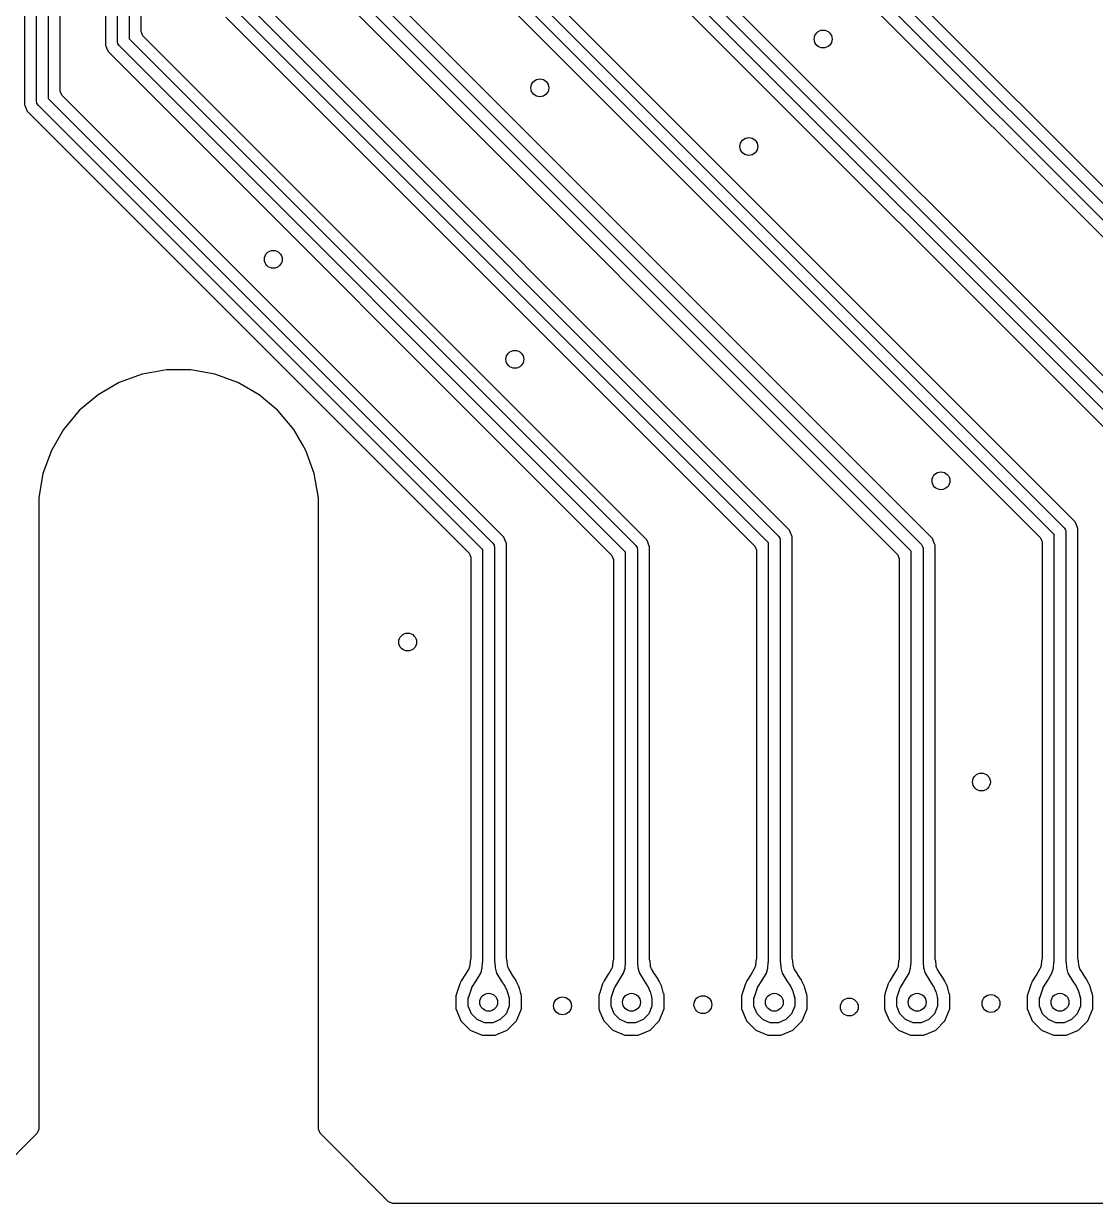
# Model space of a CAD drawing. Extents: x 114.9 to 199.6, y -137.1 to -76.7.
# Drawn here: x 164.53 to 173.54, y -137.15 to -127.24 of the extents above; entities that cross this region are included whole.
import ezdxf

# ---------------------------------------------------------------- set-up
doc = ezdxf.new("R2010")
doc.units = 0
doc.layers.add('BLACK', color=7, linetype='CONTINUOUS')

msp = doc.modelspace()

# ---------------------------------------------------------------- linework, layer by layer
at = {"layer": 'BLACK', "linetype": 'CONTINUOUS'}
for p, q in [((164.5395, -98.573777), (164.5395, -127.919936)), ((164.64, -127.89), (164.64, -98.6)), ((164.74, -98.62071), (164.74, -127.86929)), ((164.8405, -127.807364), (164.8405, -99.870064)), ((165.2195, -99.873993), (165.2195, -127.419936)), ((165.32, -127.39), (165.32, -99.9)), ((165.42, -99.92071), (165.42, -127.36929)), ((165.5205, -127.307364), (165.5205, -100.650064)), ((170.27, -125.419289), (175.675356, -130.824645)), ((175.767586, -130.774746), (170.384852, -125.392012)), ((170.092413, -125.525254), (175.475148, -130.907987)), ((175.59, -130.88071), (170.184645, -125.475355)), ((169.08, -125.819289), (174.475355, -131.214644)), ((174.567587, -131.164748), (169.194852, -125.792012)), ((168.902413, -125.925254), (174.275148, -131.297987)), ((174.39, -131.27071), (168.994645, -125.875355)), ((168.13, -126.32929), (173.275355, -131.474645)), ((173.367588, -131.424748), (168.244852, -126.302012)), ((167.952414, -126.435255), (173.075148, -131.557988)), ((173.19, -131.53071), (168.044645, -126.385355)), ((172.167588, -131.564748), (167.424852, -126.822012)), ((171.99, -131.67071), (167.224645, -126.905355)), ((167.31, -126.84929), (172.075355, -131.614645)), ((167.132414, -126.955254), (171.875148, -131.697988)), ((170.79, -131.60071), (166.324645, -127.135355)), ((166.41, -127.079289), (170.875356, -131.544645)), ((170.967588, -131.494749), (166.524852, -127.052012)), ((166.232414, -127.185254), (170.675148, -131.627987)), ((165.534852, -127.342012), (165.5205, -127.307364)), ((165.2195, -127.419936), (165.22899, -127.442848)), ((165.323806, -127.409134), (165.32, -127.39)), ((165.334645, -127.425355), (165.323806, -127.409134)), ((169.59, -131.68071), (165.334645, -127.425355)), ((165.42, -127.36929), (169.675355, -131.624645)), ((169.767588, -131.574748), (165.534852, -127.342012)), ((165.22899, -127.442848), (165.242412, -127.475252)), ((165.242412, -127.475252), (165.242413, -127.475254)), ((165.242413, -127.475254), (169.475148, -131.707988)), ((164.854852, -127.842012), (164.8405, -127.807364)), ((164.5395, -127.919936), (164.54899, -127.942848)), ((164.643806, -127.909134), (164.64, -127.89)), ((164.654645, -127.925355), (164.643806, -127.909134)), ((168.39, -131.66071), (164.654645, -127.925355)), ((164.74, -127.86929), (168.475355, -131.604645)), ((168.567588, -131.554748), (164.854852, -127.842012)), ((164.54899, -127.942848), (164.562412, -127.975252)), ((164.562412, -127.975252), (164.562413, -127.975254)), ((164.562413, -127.975254), (168.275148, -131.687988)), ((165.529591, -130.185218), (165.336316, -130.255565)), ((165.529595, -130.185217), (165.529591, -130.185218)), ((165.529596, -130.185217), (165.529595, -130.185217)), ((165.610952, -130.170871), (165.529596, -130.185217)), ((165.732156, -130.1495), (165.610952, -130.170871)), ((165.732157, -130.1495), (165.732156, -130.1495)), ((165.937843, -130.1495), (165.732157, -130.1495)), ((166.140404, -130.185217), (165.937843, -130.1495)), ((166.140405, -130.185217), (166.140404, -130.185217)), ((166.140408, -130.185218), (166.140405, -130.185217)), ((166.333683, -130.255565), (166.140408, -130.185218)), ((165.336308, -130.255569), (165.15819, -130.358405)), ((165.336316, -130.255565), (165.336308, -130.255569)), ((166.333691, -130.255569), (166.333683, -130.255565)), ((166.511809, -130.358405), (166.333691, -130.255569)), ((165.15819, -130.358405), (165.000621, -130.490621)), ((166.511813, -130.358408), (166.511809, -130.358405)), ((166.511814, -130.358409), (166.511813, -130.358408)), ((166.669379, -130.490621), (166.511814, -130.358409)), ((165.000621, -130.490621), (164.868405, -130.64819)), ((166.801591, -130.648186), (166.669379, -130.490621)), ((164.868405, -130.64819), (164.765569, -130.826308)), ((166.801594, -130.64819), (166.801591, -130.648186)), ((166.874977, -130.775294), (166.801594, -130.64819)), ((166.904434, -130.826315), (166.874977, -130.775294)), ((164.765565, -130.826316), (164.695218, -131.019591)), ((164.765569, -130.826308), (164.765565, -130.826316)), ((166.974783, -131.019596), (166.904434, -130.826315)), ((164.695218, -131.019591), (164.6595, -131.222156)), ((167.0105, -131.222157), (166.974783, -131.019596)), ((164.6595, -131.222156), (164.6595, -136.525943)), ((167.0105, -131.222163), (167.0105, -131.222157)), ((167.0105, -136.525943), (167.0105, -131.222163)), ((170.973878, -131.509936), (170.967588, -131.494749)), ((173.275355, -131.474645), (173.286194, -131.490866)), ((173.286194, -131.490866), (173.29, -131.51)), ((173.378073, -131.450064), (173.367588, -131.424748)), ((173.388297, -131.474747), (173.378073, -131.450064)), ((173.390499, -131.480062), (173.388297, -131.474747)), ((173.3905, -131.480066), (173.390499, -131.480062)), ((173.3905, -135.088525), (173.3905, -131.480066)), ((168.578505, -131.581107), (168.567588, -131.554748)), ((168.589639, -131.607987), (168.578505, -131.581107)), ((169.77608, -131.595252), (169.767588, -131.574748)), ((169.789639, -131.627987), (169.77608, -131.595252)), ((170.875356, -131.544645), (170.886194, -131.560866)), ((170.886194, -131.560866), (170.89, -131.58)), ((170.89, -131.58), (170.89, -135.12235)), ((170.9873, -131.54234), (170.973878, -131.509936)), ((170.990499, -131.550062), (170.9873, -131.54234)), ((170.9905, -131.550066), (170.990499, -131.550062)), ((170.9905, -135.088525), (170.9905, -131.550066)), ((172.17802, -131.589936), (172.167588, -131.564748)), ((172.186358, -131.610066), (172.17802, -131.589936)), ((173.075148, -131.557988), (173.0895, -131.592636)), ((173.0895, -131.592636), (173.0895, -135.089555)), ((173.19, -135.122497), (173.19, -131.53071)), ((173.29, -131.51), (173.29, -135.12235)), ((168.275148, -131.687988), (168.2895, -131.722636)), ((168.39, -135.122497), (168.39, -131.66071)), ((168.475355, -131.604645), (168.486194, -131.620866)), ((168.486194, -131.620866), (168.49, -131.64)), ((168.49, -131.64), (168.49, -135.12235)), ((168.590499, -131.610062), (168.589639, -131.607987)), ((168.5905, -131.610066), (168.590499, -131.610062)), ((168.5905, -135.088525), (168.5905, -131.610066)), ((169.59, -135.122497), (169.59, -131.68071)), ((169.675355, -131.624645), (169.686194, -131.640866)), ((169.686194, -131.640866), (169.69, -131.66)), ((169.69, -131.66), (169.69, -135.12235)), ((169.790499, -131.630062), (169.789639, -131.627987)), ((169.7905, -131.630066), (169.790499, -131.630062)), ((169.7905, -135.088525), (169.7905, -131.630066)), ((170.675148, -131.627987), (170.6895, -131.662635)), ((170.6895, -131.662635), (170.6895, -135.089555)), ((170.79, -135.122497), (170.79, -131.60071)), ((171.99, -135.122497), (171.99, -131.67071)), ((172.075355, -131.614645), (172.086194, -131.630866)), ((172.086194, -131.630866), (172.09, -131.65)), ((172.09, -131.65), (172.09, -135.12235)), ((172.190499, -131.620062), (172.186358, -131.610066)), ((172.1905, -131.620066), (172.190499, -131.620062)), ((172.1905, -135.088525), (172.1905, -131.620066)), ((168.2895, -131.722636), (168.2895, -135.089555)), ((169.475148, -131.707988), (169.4895, -131.742636)), ((169.4895, -131.742636), (169.4895, -135.089555)), ((171.875148, -131.697988), (171.8895, -131.732636)), ((171.8895, -131.732636), (171.8895, -135.089555)), ((168.279688, -135.158702), (168.27708, -135.167949)), ((168.280733, -135.152836), (168.279688, -135.158702)), ((168.281036, -135.152326), (168.280733, -135.152836)), ((168.281258, -135.150765), (168.281036, -135.152326)), ((168.283978, -135.115941), (168.281258, -135.150765)), ((168.288548, -135.099699), (168.283978, -135.115941)), ((168.289008, -135.09648), (168.288548, -135.099699)), ((168.2895, -135.089555), (168.289008, -135.09648)), ((168.385372, -135.172647), (168.389158, -135.124152)), ((168.389158, -135.124152), (168.39, -135.122497)), ((168.49, -135.12235), (168.490833, -135.124161)), ((168.490833, -135.124161), (168.494539, -135.172142)), ((168.592074, -135.100844), (168.5905, -135.088525)), ((168.59602, -135.116036), (168.592074, -135.100844)), ((168.598564, -135.148982), (168.59602, -135.116036)), ((168.600215, -135.158349), (168.598564, -135.148982)), ((168.602734, -135.167388), (168.600215, -135.158349)), ((169.479688, -135.158702), (169.47708, -135.167949)), ((169.480733, -135.152836), (169.479688, -135.158702)), ((169.481036, -135.152326), (169.480733, -135.152836)), ((169.481258, -135.150765), (169.481036, -135.152326)), ((169.483978, -135.115941), (169.481258, -135.150765)), ((169.488548, -135.099699), (169.483978, -135.115941)), ((169.489008, -135.09648), (169.488548, -135.099699)), ((169.4895, -135.089555), (169.489008, -135.09648)), ((169.585372, -135.172647), (169.589158, -135.124152)), ((169.589158, -135.124152), (169.59, -135.122497)), ((169.69, -135.12235), (169.690833, -135.124161)), ((169.690833, -135.124161), (169.694539, -135.172142)), ((169.792074, -135.100844), (169.7905, -135.088525)), ((169.79602, -135.116036), (169.792074, -135.100844)), ((169.798564, -135.148982), (169.79602, -135.116036)), ((169.800215, -135.158349), (169.798564, -135.148982)), ((169.802734, -135.167388), (169.800215, -135.158349)), ((170.679688, -135.158702), (170.67708, -135.167949)), ((170.680733, -135.152836), (170.679688, -135.158702)), ((170.681036, -135.152326), (170.680733, -135.152836)), ((170.681258, -135.150765), (170.681036, -135.152326)), ((170.683978, -135.115941), (170.681258, -135.150765)), ((170.688548, -135.099699), (170.683978, -135.115941)), ((170.689008, -135.09648), (170.688548, -135.099699)), ((170.6895, -135.089555), (170.689008, -135.09648)), ((170.785372, -135.172647), (170.789158, -135.124152)), ((170.789158, -135.124152), (170.79, -135.122497)), ((170.89, -135.12235), (170.890833, -135.124161)), ((170.890833, -135.124161), (170.894539, -135.172142)), ((170.992074, -135.100844), (170.9905, -135.088525)), ((170.99602, -135.116036), (170.992074, -135.100844)), ((170.998564, -135.148982), (170.99602, -135.116036)), ((171.000215, -135.158349), (170.998564, -135.148982)), ((171.002734, -135.167388), (171.000215, -135.158349)), ((171.879688, -135.158702), (171.87708, -135.167949)), ((171.880733, -135.152836), (171.879688, -135.158702)), ((171.881036, -135.152326), (171.880733, -135.152836)), ((171.881258, -135.150765), (171.881036, -135.152326)), ((171.883978, -135.115941), (171.881258, -135.150765)), ((171.888548, -135.099699), (171.883978, -135.115941)), ((171.889008, -135.09648), (171.888548, -135.099699)), ((171.8895, -135.089555), (171.889008, -135.09648)), ((171.985372, -135.172647), (171.989158, -135.124152)), ((171.989158, -135.124152), (171.99, -135.122497)), ((172.09, -135.12235), (172.090833, -135.124161)), ((172.090833, -135.124161), (172.094539, -135.172142)), ((172.192074, -135.100844), (172.1905, -135.088525)), ((172.19602, -135.116036), (172.192074, -135.100844)), ((172.198564, -135.148982), (172.19602, -135.116036)), ((172.200215, -135.158349), (172.198564, -135.148982)), ((172.202734, -135.167388), (172.200215, -135.158349)), ((173.079688, -135.158702), (173.07708, -135.167949)), ((173.080733, -135.152836), (173.079688, -135.158702)), ((173.081036, -135.152326), (173.080733, -135.152836)), ((173.081258, -135.150765), (173.081036, -135.152326)), ((173.083978, -135.115941), (173.081258, -135.150765)), ((173.088548, -135.099699), (173.083978, -135.115941)), ((173.089008, -135.09648), (173.088548, -135.099699)), ((173.0895, -135.089555), (173.089008, -135.09648)), ((173.185372, -135.172647), (173.189158, -135.124152)), ((173.189158, -135.124152), (173.19, -135.122497)), ((173.29, -135.12235), (173.290833, -135.124161)), ((173.290833, -135.124161), (173.294539, -135.172142)), ((173.392074, -135.100844), (173.3905, -135.088525)), ((173.39602, -135.116036), (173.392074, -135.100844)), ((173.398564, -135.148982), (173.39602, -135.116036)), ((173.400215, -135.158349), (173.398564, -135.148982)), ((173.402734, -135.167388), (173.400215, -135.158349)), ((168.244728, -135.22498), (168.209932, -135.279181)), ((168.245463, -135.223797), (168.244728, -135.22498)), ((168.27189, -135.179936), (168.245463, -135.223797)), ((168.27708, -135.167949), (168.27189, -135.179936)), ((168.334715, -135.280097), (168.372979, -135.216588)), ((168.372979, -135.216588), (168.385372, -135.172647)), ((168.494539, -135.172142), (168.506712, -135.215825)), ((168.506712, -135.215825), (168.545284, -135.280096)), ((168.607916, -135.179439), (168.602734, -135.167388)), ((168.628776, -135.214196), (168.607916, -135.179439)), ((168.6338, -135.222567), (168.628776, -135.214196)), ((168.635084, -135.224593), (168.6338, -135.222567)), ((168.662801, -135.266035), (168.635084, -135.224593)), ((169.444728, -135.22498), (169.409932, -135.279181)), ((169.445463, -135.223797), (169.444728, -135.22498)), ((169.47189, -135.179936), (169.445463, -135.223797)), ((169.47708, -135.167949), (169.47189, -135.179936)), ((169.534715, -135.280097), (169.572979, -135.216588)), ((169.572979, -135.216588), (169.585372, -135.172647)), ((169.694539, -135.172142), (169.706712, -135.215825)), ((169.706712, -135.215825), (169.745284, -135.280096)), ((169.807916, -135.179439), (169.802734, -135.167388)), ((169.828776, -135.214196), (169.807916, -135.179439)), ((169.8338, -135.222567), (169.828776, -135.214196)), ((169.835084, -135.224593), (169.8338, -135.222567)), ((169.862801, -135.266035), (169.835084, -135.224593)), ((170.644728, -135.22498), (170.609932, -135.279181)), ((170.645463, -135.223797), (170.644728, -135.22498)), ((170.67189, -135.179936), (170.645463, -135.223797)), ((170.67708, -135.167949), (170.67189, -135.179936)), ((170.734715, -135.280097), (170.772979, -135.216588)), ((170.772979, -135.216588), (170.785372, -135.172647)), ((170.894539, -135.172142), (170.906712, -135.215825)), ((170.906712, -135.215825), (170.945284, -135.280096)), ((171.007916, -135.179439), (171.002734, -135.167388)), ((171.028776, -135.214196), (171.007916, -135.179439)), ((171.0338, -135.222567), (171.028776, -135.214196)), ((171.035084, -135.224593), (171.0338, -135.222567)), ((171.062801, -135.266035), (171.035084, -135.224593)), ((171.844728, -135.22498), (171.809932, -135.279181)), ((171.845463, -135.223797), (171.844728, -135.22498)), ((171.87189, -135.179936), (171.845463, -135.223797)), ((171.87708, -135.167949), (171.87189, -135.179936)), ((171.934715, -135.280097), (171.972979, -135.216588)), ((171.972979, -135.216588), (171.985372, -135.172647)), ((172.094539, -135.172142), (172.106712, -135.215825)), ((172.106712, -135.215825), (172.145284, -135.280096)), ((172.207916, -135.179439), (172.202734, -135.167388)), ((172.228776, -135.214196), (172.207916, -135.179439)), ((172.2338, -135.222567), (172.228776, -135.214196)), ((172.235084, -135.224593), (172.2338, -135.222567)), ((172.262801, -135.266035), (172.235084, -135.224593)), ((173.044728, -135.22498), (173.009932, -135.279181)), ((173.045463, -135.223797), (173.044728, -135.22498)), ((173.07189, -135.179936), (173.045463, -135.223797)), ((173.07708, -135.167949), (173.07189, -135.179936)), ((173.134715, -135.280097), (173.172979, -135.216588)), ((173.172979, -135.216588), (173.185372, -135.172647)), ((173.294539, -135.172142), (173.306712, -135.215825)), ((173.306712, -135.215825), (173.345284, -135.280096)), ((173.407916, -135.179439), (173.402734, -135.167388)), ((173.428776, -135.214196), (173.407916, -135.179439)), ((173.4338, -135.222567), (173.428776, -135.214196)), ((173.435084, -135.224593), (173.4338, -135.222567)), ((173.462801, -135.266035), (173.435084, -135.224593)), ((168.197393, -135.305368), (168.172486, -135.379896)), ((168.197406, -135.305334), (168.197393, -135.305368)), ((168.202314, -135.29321), (168.197406, -135.305334)), ((168.203562, -135.290602), (168.202314, -135.29321)), ((168.209916, -135.279208), (168.203562, -135.290602)), ((168.209932, -135.279181), (168.209916, -135.279208)), ((168.272543, -135.413349), (168.297463, -135.338782)), ((168.297463, -135.338782), (168.298707, -135.336185)), ((168.298707, -135.336185), (168.334715, -135.280097)), ((168.545284, -135.280096), (168.545305, -135.280127)), ((168.545305, -135.280127), (168.575111, -135.324693)), ((168.575111, -135.324693), (168.575986, -135.326245)), ((168.575986, -135.326245), (168.59522, -135.367418)), ((168.662805, -135.266042), (168.662801, -135.266035)), ((168.667012, -135.272881), (168.662805, -135.266042)), ((168.667887, -135.274433), (168.667012, -135.272881)), ((168.671571, -135.281593), (168.667887, -135.274433)), ((168.690805, -135.322766), (168.671571, -135.281593)), ((168.692615, -135.327102), (168.690805, -135.322766)), ((168.694177, -135.330843), (168.692615, -135.327102)), ((168.694852, -135.332669), (168.694177, -135.330843)), ((168.696957, -135.339184), (168.694852, -135.332669)), ((168.697536, -135.340974), (168.696957, -135.339184)), ((168.709921, -135.385516), (168.697536, -135.340974)), ((169.397393, -135.305368), (169.372486, -135.379896)), ((169.397406, -135.305334), (169.397393, -135.305368)), ((169.402314, -135.29321), (169.397406, -135.305334)), ((169.403562, -135.290602), (169.402314, -135.29321)), ((169.409916, -135.279208), (169.403562, -135.290602)), ((169.409932, -135.279181), (169.409916, -135.279208)), ((169.472543, -135.413349), (169.497463, -135.338782)), ((169.497463, -135.338782), (169.498707, -135.336185)), ((169.498707, -135.336185), (169.534715, -135.280097)), ((169.745284, -135.280096), (169.745305, -135.280127)), ((169.745305, -135.280127), (169.775111, -135.324693)), ((169.775111, -135.324693), (169.775986, -135.326245)), ((169.775986, -135.326245), (169.79522, -135.367418)), ((169.862805, -135.266042), (169.862801, -135.266035)), ((169.867012, -135.272881), (169.862805, -135.266042)), ((169.867887, -135.274433), (169.867012, -135.272881)), ((169.871571, -135.281593), (169.867887, -135.274433)), ((169.890805, -135.322766), (169.871571, -135.281593)), ((169.892615, -135.327102), (169.890805, -135.322766)), ((169.894177, -135.330843), (169.892615, -135.327102)), ((169.894852, -135.332669), (169.894177, -135.330843)), ((169.896957, -135.339184), (169.894852, -135.332669)), ((169.897536, -135.340974), (169.896957, -135.339184)), ((169.909921, -135.385516), (169.897536, -135.340974)), ((170.597393, -135.305368), (170.572486, -135.379896)), ((170.597406, -135.305334), (170.597393, -135.305368)), ((170.602314, -135.29321), (170.597406, -135.305334)), ((170.603562, -135.290602), (170.602314, -135.29321)), ((170.609916, -135.279208), (170.603562, -135.290602)), ((170.609932, -135.279181), (170.609916, -135.279208)), ((170.672543, -135.413349), (170.697463, -135.338782)), ((170.697463, -135.338782), (170.698707, -135.336185)), ((170.698707, -135.336185), (170.734715, -135.280097)), ((170.945284, -135.280096), (170.945305, -135.280127)), ((170.945305, -135.280127), (170.975111, -135.324693)), ((170.975111, -135.324693), (170.975986, -135.326245)), ((170.975986, -135.326245), (170.99522, -135.367418)), ((171.062805, -135.266042), (171.062801, -135.266035)), ((171.067012, -135.272881), (171.062805, -135.266042)), ((171.067887, -135.274433), (171.067012, -135.272881)), ((171.071571, -135.281593), (171.067887, -135.274433)), ((171.090805, -135.322766), (171.071571, -135.281593)), ((171.092615, -135.327102), (171.090805, -135.322766)), ((171.094177, -135.330843), (171.092615, -135.327102)), ((171.094852, -135.332669), (171.094177, -135.330843)), ((171.096957, -135.339184), (171.094852, -135.332669)), ((171.097536, -135.340974), (171.096957, -135.339184)), ((171.109921, -135.385516), (171.097536, -135.340974)), ((171.797393, -135.305368), (171.772486, -135.379896)), ((171.797406, -135.305334), (171.797393, -135.305368)), ((171.802314, -135.29321), (171.797406, -135.305334)), ((171.803562, -135.290602), (171.802314, -135.29321)), ((171.809916, -135.279208), (171.803562, -135.290602)), ((171.809932, -135.279181), (171.809916, -135.279208)), ((171.872543, -135.413349), (171.897463, -135.338782)), ((171.897463, -135.338782), (171.898707, -135.336185)), ((171.898707, -135.336185), (171.934715, -135.280097)), ((172.145284, -135.280096), (172.145305, -135.280127)), ((172.145305, -135.280127), (172.175111, -135.324693)), ((172.175111, -135.324693), (172.175986, -135.326245)), ((172.175986, -135.326245), (172.19522, -135.367418)), ((172.262805, -135.266042), (172.262801, -135.266035)), ((172.267012, -135.272881), (172.262805, -135.266042)), ((172.267887, -135.274433), (172.267012, -135.272881)), ((172.271571, -135.281593), (172.267887, -135.274433)), ((172.290805, -135.322766), (172.271571, -135.281593)), ((172.292615, -135.327102), (172.290805, -135.322766)), ((172.294177, -135.330843), (172.292615, -135.327102)), ((172.294852, -135.332669), (172.294177, -135.330843)), ((172.296957, -135.339184), (172.294852, -135.332669)), ((172.297536, -135.340974), (172.296957, -135.339184)), ((172.309921, -135.385516), (172.297536, -135.340974)), ((172.997393, -135.305368), (172.972486, -135.379896)), ((172.997406, -135.305334), (172.997393, -135.305368)), ((173.002314, -135.29321), (172.997406, -135.305334)), ((173.003562, -135.290602), (173.002314, -135.29321)), ((173.009916, -135.279208), (173.003562, -135.290602)), ((173.009932, -135.279181), (173.009916, -135.279208)), ((173.072543, -135.413349), (173.097463, -135.338782)), ((173.097463, -135.338782), (173.098707, -135.336185)), ((173.098707, -135.336185), (173.134715, -135.280097)), ((173.345284, -135.280096), (173.345305, -135.280127)), ((173.345305, -135.280127), (173.375111, -135.324693)), ((173.375111, -135.324693), (173.375986, -135.326245)), ((173.375986, -135.326245), (173.39522, -135.367418)), ((173.462805, -135.266042), (173.462801, -135.266035)), ((173.467012, -135.272881), (173.462805, -135.266042)), ((173.467887, -135.274433), (173.467012, -135.272881)), ((173.471571, -135.281593), (173.467887, -135.274433)), ((173.490805, -135.322766), (173.471571, -135.281593)), ((173.492615, -135.327102), (173.490805, -135.322766)), ((173.494177, -135.330843), (173.492615, -135.327102)), ((173.494852, -135.332669), (173.494177, -135.330843)), ((173.496957, -135.339184), (173.494852, -135.332669)), ((173.497536, -135.340974), (173.496957, -135.339184)), ((173.509921, -135.385516), (173.497536, -135.340974)), ((168.167067, -135.399002), (168.1645, -135.4052)), ((168.1645, -135.4052), (168.1645, -135.514801)), ((168.169537, -135.390098), (168.167067, -135.399002)), ((168.169552, -135.390102), (168.169537, -135.390098)), ((168.169981, -135.388495), (168.169552, -135.390102)), ((168.170255, -135.387511), (168.169981, -135.388495)), ((168.170267, -135.387428), (168.170255, -135.387511)), ((168.17036, -135.387077), (168.170267, -135.387428)), ((168.170629, -135.386076), (168.17036, -135.387077)), ((168.170797, -135.385516), (168.170629, -135.386076)), ((168.172486, -135.379896), (168.170797, -135.385516)), ((168.268363, -135.425859), (168.272437, -135.416021)), ((168.268363, -135.494141), (168.268363, -135.425859)), ((168.272182, -135.414698), (168.272543, -135.413349)), ((168.272437, -135.416021), (168.272182, -135.414698)), ((168.59522, -135.367418), (168.595892, -135.369236)), ((168.595892, -135.369236), (168.608277, -135.413778)), ((168.608277, -135.413778), (168.607902, -135.416843)), ((168.607902, -135.416843), (168.611637, -135.425859)), ((168.611637, -135.425859), (168.611637, -135.494141)), ((168.709921, -135.385519), (168.709921, -135.385516)), ((168.710336, -135.387889), (168.709921, -135.385519)), ((168.710519, -135.387856), (168.710336, -135.387889)), ((168.713495, -135.40036), (168.710519, -135.387856)), ((168.7155, -135.4052), (168.713495, -135.40036)), ((168.7155, -135.5148), (168.7155, -135.4052)), ((169.367067, -135.399002), (169.3645, -135.4052)), ((169.3645, -135.4052), (169.3645, -135.514801)), ((169.369537, -135.390098), (169.367067, -135.399002)), ((169.369552, -135.390102), (169.369537, -135.390098)), ((169.369981, -135.388495), (169.369552, -135.390102)), ((169.370255, -135.387511), (169.369981, -135.388495)), ((169.370267, -135.387428), (169.370255, -135.387511)), ((169.37036, -135.387077), (169.370267, -135.387428)), ((169.370629, -135.386076), (169.37036, -135.387077)), ((169.370797, -135.385516), (169.370629, -135.386076)), ((169.372486, -135.379896), (169.370797, -135.385516)), ((169.468363, -135.425859), (169.472437, -135.416021)), ((169.468363, -135.494141), (169.468363, -135.425859)), ((169.472182, -135.414698), (169.472543, -135.413349)), ((169.472437, -135.416021), (169.472182, -135.414698)), ((169.79522, -135.367418), (169.795892, -135.369236)), ((169.795892, -135.369236), (169.808277, -135.413778)), ((169.808277, -135.413778), (169.807902, -135.416843)), ((169.807902, -135.416843), (169.811637, -135.425859)), ((169.811637, -135.425859), (169.811637, -135.494141)), ((169.909921, -135.385519), (169.909921, -135.385516)), ((169.910336, -135.387889), (169.909921, -135.385519)), ((169.910519, -135.387856), (169.910336, -135.387889)), ((169.913495, -135.40036), (169.910519, -135.387856)), ((169.9155, -135.4052), (169.913495, -135.40036)), ((169.9155, -135.5148), (169.9155, -135.4052)), ((170.567067, -135.399002), (170.5645, -135.4052)), ((170.5645, -135.4052), (170.5645, -135.514801)), ((170.569537, -135.390098), (170.567067, -135.399002)), ((170.569552, -135.390102), (170.569537, -135.390098)), ((170.569981, -135.388495), (170.569552, -135.390102)), ((170.570255, -135.387511), (170.569981, -135.388495)), ((170.570267, -135.387428), (170.570255, -135.387511)), ((170.57036, -135.387077), (170.570267, -135.387428)), ((170.570629, -135.386076), (170.57036, -135.387077)), ((170.570797, -135.385516), (170.570629, -135.386076)), ((170.572486, -135.379896), (170.570797, -135.385516)), ((170.668363, -135.425859), (170.672437, -135.416021)), ((170.668363, -135.494141), (170.668363, -135.425859)), ((170.672182, -135.414698), (170.672543, -135.413349)), ((170.672437, -135.416021), (170.672182, -135.414698)), ((170.99522, -135.367418), (170.995892, -135.369236)), ((170.995892, -135.369236), (171.008277, -135.413778)), ((171.008277, -135.413778), (171.007902, -135.416843)), ((171.007902, -135.416843), (171.011637, -135.425859)), ((171.011637, -135.425859), (171.011637, -135.494141)), ((171.109921, -135.385519), (171.109921, -135.385516)), ((171.110336, -135.387889), (171.109921, -135.385519)), ((171.110519, -135.387856), (171.110336, -135.387889)), ((171.113495, -135.40036), (171.110519, -135.387856)), ((171.1155, -135.4052), (171.113495, -135.40036)), ((171.1155, -135.5148), (171.1155, -135.4052)), ((171.767067, -135.399002), (171.7645, -135.4052)), ((171.7645, -135.4052), (171.7645, -135.514801)), ((171.769537, -135.390098), (171.767067, -135.399002)), ((171.769552, -135.390102), (171.769537, -135.390098)), ((171.769981, -135.388495), (171.769552, -135.390102)), ((171.770255, -135.387511), (171.769981, -135.388495)), ((171.770267, -135.387428), (171.770255, -135.387511)), ((171.77036, -135.387077), (171.770267, -135.387428)), ((171.770629, -135.386076), (171.77036, -135.387077)), ((171.770797, -135.385516), (171.770629, -135.386076)), ((171.772486, -135.379896), (171.770797, -135.385516)), ((171.868363, -135.425859), (171.872437, -135.416021)), ((171.868363, -135.494141), (171.868363, -135.425859)), ((171.872182, -135.414698), (171.872543, -135.413349)), ((171.872437, -135.416021), (171.872182, -135.414698)), ((172.19522, -135.367418), (172.195892, -135.369236)), ((172.195892, -135.369236), (172.208277, -135.413778)), ((172.208277, -135.413778), (172.207902, -135.416843)), ((172.207902, -135.416843), (172.211637, -135.425859)), ((172.211637, -135.425859), (172.211637, -135.494141)), ((172.309921, -135.385519), (172.309921, -135.385516)), ((172.310336, -135.387889), (172.309921, -135.385519)), ((172.310519, -135.387856), (172.310336, -135.387889)), ((172.313495, -135.40036), (172.310519, -135.387856)), ((172.3155, -135.4052), (172.313495, -135.40036)), ((172.3155, -135.5148), (172.3155, -135.4052)), ((172.967067, -135.399002), (172.9645, -135.4052)), ((172.9645, -135.4052), (172.9645, -135.514801)), ((172.969537, -135.390098), (172.967067, -135.399002)), ((172.969552, -135.390102), (172.969537, -135.390098)), ((172.969981, -135.388495), (172.969552, -135.390102)), ((172.970255, -135.387511), (172.969981, -135.388495)), ((172.970267, -135.387428), (172.970255, -135.387511)), ((172.97036, -135.387077), (172.970267, -135.387428)), ((172.970629, -135.386076), (172.97036, -135.387077)), ((172.970797, -135.385516), (172.970629, -135.386076)), ((172.972486, -135.379896), (172.970797, -135.385516)), ((173.068363, -135.425859), (173.072437, -135.416021)), ((173.068363, -135.494141), (173.068363, -135.425859)), ((173.072182, -135.414698), (173.072543, -135.413349)), ((173.072437, -135.416021), (173.072182, -135.414698)), ((173.39522, -135.367418), (173.395892, -135.369236)), ((173.395892, -135.369236), (173.408277, -135.413778)), ((173.408277, -135.413778), (173.407902, -135.416843)), ((173.407902, -135.416843), (173.411637, -135.425859)), ((173.411637, -135.425859), (173.411637, -135.494141)), ((173.509921, -135.385519), (173.509921, -135.385516)), ((173.510336, -135.387889), (173.509921, -135.385519)), ((173.510519, -135.387856), (173.510336, -135.387889)), ((173.513495, -135.40036), (173.510519, -135.387856)), ((173.5155, -135.4052), (173.513495, -135.40036)), ((173.5155, -135.5148), (173.5155, -135.4052)), ((168.1645, -135.514801), (168.175064, -135.540303)), ((168.175064, -135.540303), (168.206443, -135.616058)), ((168.294493, -135.557225), (168.268363, -135.494141)), ((168.342775, -135.605507), (168.294493, -135.557225)), ((168.585507, -135.557225), (168.537225, -135.605507)), ((168.611637, -135.494141), (168.585507, -135.557225)), ((168.673557, -135.616058), (168.7155, -135.5148)), ((169.3645, -135.514801), (169.375064, -135.540303)), ((169.375064, -135.540303), (169.406443, -135.616058)), ((169.494493, -135.557225), (169.468363, -135.494141)), ((169.542775, -135.605507), (169.494493, -135.557225)), ((169.785507, -135.557225), (169.737225, -135.605507)), ((169.811637, -135.494141), (169.785507, -135.557225)), ((169.873557, -135.616058), (169.9155, -135.5148)), ((170.5645, -135.514801), (170.575064, -135.540303)), ((170.575064, -135.540303), (170.606443, -135.616058)), ((170.694493, -135.557225), (170.668363, -135.494141)), ((170.742775, -135.605507), (170.694493, -135.557225)), ((170.985507, -135.557225), (170.937225, -135.605507)), ((171.011637, -135.494141), (170.985507, -135.557225)), ((171.073557, -135.616058), (171.1155, -135.5148)), ((171.7645, -135.514801), (171.775064, -135.540303)), ((171.775064, -135.540303), (171.806443, -135.616058)), ((171.894493, -135.557225), (171.868363, -135.494141)), ((171.942775, -135.605507), (171.894493, -135.557225)), ((172.185507, -135.557225), (172.137225, -135.605507)), ((172.211637, -135.494141), (172.185507, -135.557225)), ((172.273557, -135.616058), (172.3155, -135.5148)), ((172.9645, -135.514801), (172.975064, -135.540303)), ((172.975064, -135.540303), (173.006443, -135.616058)), ((173.094493, -135.557225), (173.068363, -135.494141)), ((173.142775, -135.605507), (173.094493, -135.557225)), ((173.385507, -135.557225), (173.337225, -135.605507)), ((173.411637, -135.494141), (173.385507, -135.557225)), ((173.473557, -135.616058), (173.5155, -135.5148)), ((168.206443, -135.616058), (168.206444, -135.616059)), ((168.206444, -135.616059), (168.206445, -135.616061)), ((168.206445, -135.616061), (168.283939, -135.693555)), ((168.405859, -135.631637), (168.342775, -135.605507)), ((168.474141, -135.631637), (168.405859, -135.631637)), ((168.537225, -135.605507), (168.474141, -135.631637)), ((168.596061, -135.693555), (168.673555, -135.616061)), ((168.673555, -135.61606), (168.673557, -135.616058)), ((168.673555, -135.616061), (168.673555, -135.61606)), ((169.406443, -135.616058), (169.406444, -135.616059)), ((169.406444, -135.616059), (169.406445, -135.616061)), ((169.406445, -135.616061), (169.483939, -135.693555)), ((169.605859, -135.631637), (169.542775, -135.605507)), ((169.674141, -135.631637), (169.605859, -135.631637)), ((169.737225, -135.605507), (169.674141, -135.631637)), ((169.796061, -135.693555), (169.873555, -135.616061)), ((169.873555, -135.61606), (169.873557, -135.616058)), ((169.873555, -135.616061), (169.873555, -135.61606)), ((170.606443, -135.616058), (170.606444, -135.616059)), ((170.606444, -135.616059), (170.606445, -135.616061)), ((170.606445, -135.616061), (170.683939, -135.693555)), ((170.805859, -135.631637), (170.742775, -135.605507)), ((170.874141, -135.631637), (170.805859, -135.631637)), ((170.937225, -135.605507), (170.874141, -135.631637)), ((170.996061, -135.693555), (171.073555, -135.616061)), ((171.073555, -135.61606), (171.073557, -135.616058)), ((171.073555, -135.616061), (171.073555, -135.61606)), ((171.806443, -135.616058), (171.806444, -135.616059)), ((171.806444, -135.616059), (171.806445, -135.616061)), ((171.806445, -135.616061), (171.883939, -135.693555)), ((172.005859, -135.631637), (171.942775, -135.605507)), ((172.074141, -135.631637), (172.005859, -135.631637)), ((172.137225, -135.605507), (172.074141, -135.631637)), ((172.196061, -135.693555), (172.273555, -135.616061)), ((172.273555, -135.61606), (172.273557, -135.616058)), ((172.273555, -135.616061), (172.273555, -135.61606)), ((173.006443, -135.616058), (173.006444, -135.616059)), ((173.006444, -135.616059), (173.006445, -135.616061)), ((173.006445, -135.616061), (173.083939, -135.693555)), ((173.205859, -135.631637), (173.142775, -135.605507)), ((173.274141, -135.631637), (173.205859, -135.631637)), ((173.337225, -135.605507), (173.274141, -135.631637)), ((173.396061, -135.693555), (173.473555, -135.616061)), ((173.473555, -135.61606), (173.473557, -135.616058)), ((173.473555, -135.616061), (173.473555, -135.61606)), ((168.283939, -135.693555), (168.28394, -135.693555)), ((168.28394, -135.693555), (168.283942, -135.693557)), ((168.283942, -135.693557), (168.3852, -135.7355)), ((168.3852, -135.7355), (168.385202, -135.7355)), ((168.385202, -135.7355), (168.494798, -135.7355)), ((168.494798, -135.7355), (168.4948, -135.7355)), ((168.4948, -135.7355), (168.596058, -135.693557)), ((168.596058, -135.693557), (168.59606, -135.693555)), ((168.59606, -135.693555), (168.596061, -135.693555)), ((169.483939, -135.693555), (169.48394, -135.693555)), ((169.48394, -135.693555), (169.483942, -135.693557)), ((169.483942, -135.693557), (169.5852, -135.7355)), ((169.5852, -135.7355), (169.585202, -135.7355)), ((169.585202, -135.7355), (169.694798, -135.7355)), ((169.694798, -135.7355), (169.6948, -135.7355)), ((169.6948, -135.7355), (169.796058, -135.693557)), ((169.796058, -135.693557), (169.79606, -135.693555)), ((169.79606, -135.693555), (169.796061, -135.693555)), ((170.683939, -135.693555), (170.68394, -135.693555)), ((170.68394, -135.693555), (170.683942, -135.693557)), ((170.683942, -135.693557), (170.7852, -135.7355)), ((170.7852, -135.7355), (170.785202, -135.7355)), ((170.785202, -135.7355), (170.894798, -135.7355)), ((170.894798, -135.7355), (170.8948, -135.7355)), ((170.8948, -135.7355), (170.996058, -135.693557)), ((170.996058, -135.693557), (170.99606, -135.693555)), ((170.99606, -135.693555), (170.996061, -135.693555)), ((171.883939, -135.693555), (171.88394, -135.693555)), ((171.88394, -135.693555), (171.883942, -135.693557)), ((171.883942, -135.693557), (171.9852, -135.7355)), ((171.9852, -135.7355), (171.985202, -135.7355)), ((171.985202, -135.7355), (172.094798, -135.7355)), ((172.094798, -135.7355), (172.0948, -135.7355)), ((172.0948, -135.7355), (172.196058, -135.693557)), ((172.196058, -135.693557), (172.19606, -135.693555)), ((172.19606, -135.693555), (172.196061, -135.693555)), ((173.083939, -135.693555), (173.08394, -135.693555)), ((173.08394, -135.693555), (173.083942, -135.693557)), ((173.083942, -135.693557), (173.1852, -135.7355)), ((173.1852, -135.7355), (173.185202, -135.7355)), ((173.185202, -135.7355), (173.294798, -135.7355)), ((173.294798, -135.7355), (173.2948, -135.7355)), ((173.2948, -135.7355), (173.396058, -135.693557)), ((173.396058, -135.693557), (173.39606, -135.693555)), ((173.39606, -135.693555), (173.396061, -135.693555)), ((164.6595, -136.525943), (164.645148, -136.560591)), ((167.024852, -136.560591), (167.0105, -136.525943)), ((164.645148, -136.560591), (164.070591, -137.135148)), ((167.599409, -137.135148), (167.024852, -136.560591)), ((167.634057, -137.1495), (167.599409, -137.135148)), ((175.845943, -137.1495), (167.634057, -137.1495))]:
    msp.add_line(p, q, dxfattribs=at)
at = {"layer": 'BLACK'}
for centre in [(171.25, -127.37), (168.87, -127.78), (170.625611, -128.272325), (166.63, -129.22), (168.66, -130.06), (172.24, -131.08), (167.759404, -132.434424), (172.58, -133.61), (168.44, -135.46), (169.06, -135.49), (169.64, -135.46), (170.24, -135.48), (170.84, -135.46), (171.47, -135.5), (172.04, -135.46), (172.66, -135.47), (173.24, -135.46)]:
    msp.add_circle(centre, 0.075, dxfattribs=at)
at = {"layer": 'WHITE'}
for centre in [(171.25, -127.37), (168.87, -127.78), (170.625611, -128.272325), (166.63, -129.22), (168.66, -130.06), (172.24, -131.08), (167.759404, -132.434424), (172.58, -133.61), (168.44, -135.46), (169.06, -135.49), (169.64, -135.46), (170.24, -135.48), (170.84, -135.46), (171.47, -135.5), (172.04, -135.46), (172.66, -135.47), (173.24, -135.46)]:
    msp.add_circle(centre, 0.075, dxfattribs=at)

doc.saveas('drawing.dxf')
